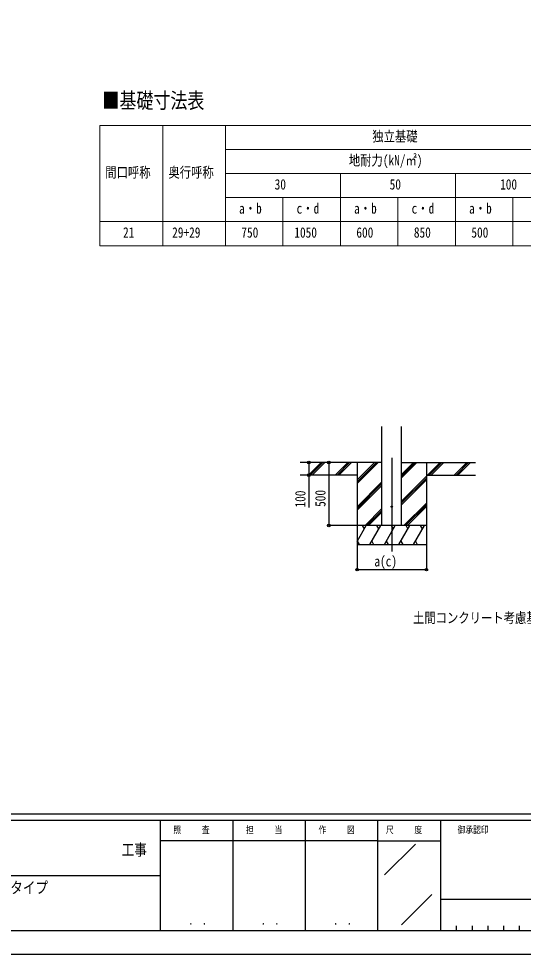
# Model space of a CAD drawing. Units: millimetres, scale not verified. Extents: x -10512 to 10512, y -7425 to 7425.
# Drawn here: x 2114 to 6119, y -7425 to 0 of the extents above; entities that cross this region are included whole.
import ezdxf
from ezdxf.enums import TextEntityAlignment as Align

# ---------------------------------------------------------------- set-up
doc = ezdxf.new("R2010")
doc.units = ezdxf.units.MM
doc.header["$LTSCALE"] = 30
doc.layers.add('0-1_TABLE1', color=7, linetype='Continuous', lineweight=18)
for name, color, linetype in [('0-2_USER1', 3, 'Continuous'), ('0-3_YKK_12', 2, 'Continuous'), ('0-4_YKK_13', 4, 'Continuous'), ('0-5_YKK_A1', 4, 'Continuous'), ('0-6_YKK_D', 6, 'Continuous'), ('0-7_YKK_ZWAK', 7, 'Continuous')]:
    doc.layers.add(name, color=color, linetype=linetype)
doc.styles.add('ＭＳ ゴシック', font='')
doc.styles.get('ＭＳ ゴシック').set_extended_font_data('MS Gothic')

msp = doc.modelspace()

# ---------------------------------------------------------------- linework, layer by layer
at = {"layer": '0-1_TABLE1'}
for p, q in [((2758.78, -847.08), (9232.78, -847.08)), ((2758.78, -847.08), (2758.78, -1801.58)), ((3256.78, -847.08), (3256.78, -1801.58)), ((3754.78, -847.08), (3754.78, -1801.58)), ((3754.78, -1037.98), (9232.78, -1037.98)), ((3754.78, -1228.88), (9232.78, -1228.88)), ((4667.78, -1228.88), (4667.78, -1801.58)), ((5580.78, -1228.88), (5580.78, -1801.58)), ((3754.78, -1419.78), (9232.78, -1419.78)), ((4211.28, -1419.78), (4211.28, -1801.58)), ((5124.28, -1419.78), (5124.28, -1801.58)), ((6037.28, -1419.78), (6037.28, -1801.58)), ((2758.78, -1610.68), (9232.78, -1610.68)), ((2758.78, -1801.58), (9232.78, -1801.58))]:
    msp.add_line(p, q, dxfattribs=at)
at = {"layer": '0-3_YKK_12'}
msp.add_line((5074.84, -3484.07), (5074.84, -4227.39), dxfattribs=at)
at = {"layer": '0-4_YKK_13'}
msp.add_circle((5074.84, -3872.31), 5, dxfattribs=at)
at = {"layer": '0-5_YKK_A1'}
for p, q in [((4997.09, -4022.31), (4997.09, -3236.95)), ((5152.59, -4022.31), (5152.59, -3236.95)), ((4997.09, -3522.31), (4348.89, -3522.31)), ((4415.58, -3620.9), (4514.18, -3522.31)), ((4428.32, -3622.31), (4528.32, -3522.31)), ((4442.46, -3622.31), (4542.46, -3522.31)), ((4627.71, -3620.9), (4726.31, -3522.31)), ((4640.45, -3622.31), (4740.45, -3522.31)), ((4654.59, -3622.31), (4754.59, -3522.31)), ((4799.84, -3522.31), (4799.84, -4172.31)), ((4799.84, -3689.19), (4966.72, -3522.31)), ((4799.84, -3675.04), (4952.58, -3522.31)), ((4799.84, -3660.9), (4938.44, -3522.31)), ((5152.59, -3644.8), (5275.09, -3522.31)), ((5152.59, -3630.66), (5260.95, -3522.31)), ((5152.59, -3616.52), (5246.81, -3522.31)), ((5152.59, -3522.31), (5740.46, -3522.31)), ((5349.84, -3522.31), (5349.84, -4172.31)), ((5358.94, -3622.31), (5458.94, -3522.31)), ((5373.08, -3622.31), (5473.08, -3522.31)), ((5387.22, -3622.31), (5487.22, -3522.31)), ((5571.07, -3622.31), (5671.07, -3522.31)), ((5585.21, -3622.31), (5685.21, -3522.31)), ((5599.36, -3622.31), (5699.36, -3522.31)), ((4799.84, -3622.31), (4348.89, -3622.31)), ((5152.59, -3828.65), (5349.84, -3631.4)), ((5349.84, -3622.31), (5740.46, -3622.31)), ((4799.84, -3873.03), (4997.09, -3675.78)), ((4799.84, -3887.17), (4997.09, -3689.93)), ((4799.84, -3901.32), (4997.09, -3704.07)), ((5152.59, -3842.79), (5349.84, -3645.54)), ((5152.59, -3856.94), (5349.84, -3659.69)), ((5171.07, -4022.31), (5349.84, -3843.53)), ((5185.21, -4022.31), (5349.84, -3857.67)), ((4862.7, -4022.31), (4997.09, -3887.92)), ((4876.84, -4022.31), (4997.09, -3902.06)), ((4890.99, -4022.31), (4997.09, -3916.2)), ((5199.35, -4022.31), (5349.84, -3871.82)), ((5349.84, -4022.31), (4799.84, -4022.31)), ((4799.84, -4147.76), (4872.27, -4022.31)), ((4857.27, -4048.29), (4842.27, -4022.31)), ((4901.14, -4172.31), (4987.74, -4022.31)), ((4972.74, -4048.29), (4957.74, -4022.31)), ((5016.61, -4172.31), (5103.21, -4022.31)), ((5088.21, -4048.29), (5073.21, -4022.31)), ((5132.08, -4172.31), (5218.68, -4022.31)), ((5203.68, -4048.29), (5188.68, -4022.31)), ((5247.55, -4172.31), (5334.15, -4022.31)), ((5319.15, -4048.29), (5304.15, -4022.31)), ((4800.67, -4146.33), (4815.67, -4172.3)), ((4916.14, -4146.33), (4931.14, -4172.31)), ((5031.61, -4146.33), (5046.61, -4172.31)), ((5147.08, -4146.32), (5162.08, -4172.31)), ((5262.55, -4146.33), (5277.55, -4172.31)), ((4799.84, -4172.31), (5349.84, -4172.31))]:
    msp.add_line(p, q, dxfattribs=at)
at = {"layer": '0-6_YKK_D'}
for p, q in [((4574.78, -3522.31), (4574.78, -4022.31)), ((4798.84, -4022.31), (4573.78, -4022.31)), ((4799.84, -4172.31), (4799.84, -4373.31)), ((5349.84, -4172.31), (5349.84, -4373.31)), ((4799.84, -4372.31), (5349.84, -4372.31))]:
    msp.add_line(p, q, dxfattribs=at)
msp.add_lwpolyline([(4415.51, -3522.31), (4415.51, -3622.31), (4415.51, -3879.91)], dxfattribs=at)
for centre in [(4415.51, -3522.31), (4574.78, -3522.31), (4415.51, -3622.31), (4574.78, -4022.31), (4799.84, -4372.31), (5349.84, -4372.31)]:
    msp.add_circle(centre, 10.62, dxfattribs=at)
at = {"layer": '0-7_YKK_ZWAK'}
for p, q in [((9737.55, -6312.5), (-9762.45, -6312.5)), ((3237.55, -6362.5), (-12.45, -6362.5)), ((3812.55, -6362.5), (3812.55, -7237.5)), ((4387.55, -6362.5), (4387.55, -7237.5)), ((4962.55, -6362.5), (4962.55, -7237.5)), ((5462.55, -6362.5), (4962.55, -6362.5)), ((8043.8, -6362.5), (5462.55, -6362.5)), ((5462.55, -6362.5), (5462.55, -7237.5)), ((4962.55, -6525), (3237.55, -6525)), ((4962.55, -6525), (5462.55, -6525)), ((5017.76, -6795.73), (5262.59, -6550.9)), ((-12.45, -6800), (3237.55, -6800)), ((5151.68, -7189.97), (5392.23, -6949.42)), ((5462.55, -6987.5), (8043.8, -6987.5)), ((5587.55, -7200), (5587.55, -7237.5)), ((5712.55, -7200), (5712.55, -7237.5)), ((5837.55, -7200), (5837.55, -7237.5)), ((5962.55, -7200), (5962.55, -7237.5)), ((6087.55, -7200), (6087.55, -7237.5)), ((-12.45, -7237.5), (3237.55, -7237.5)), ((3237.55, -7237.5), (4962.55, -7237.5)), ((4962.55, -7237.5), (5462.55, -7237.5)), ((5462.55, -7237.5), (8043.8, -7237.5))]:
    msp.add_line(p, q, dxfattribs=at)
msp.add_lwpolyline([(-10512.5, -7425), (10512.5, -7425), (10512.5, 7425), (-10512.5, 7425)], close=True, dxfattribs=at)
msp.add_lwpolyline([(4962.55, -6362.5), (3237.55, -6362.5), (3237.55, -7237.5)], dxfattribs=at)

# ---------------------------------------------------------------- texts
at = {"layer": '0-1_TABLE1', "style": 'ＭＳ ゴシック', "width": 0.8}
for s, p in [('独立基礎', (4920.28, -998.78)), ('地耐力(kN/㎡)', (4734.28, -1189.68)), ('間口呼称', (2800.78, -1285.13)), ('奥行呼称', (3301.78, -1285.13)), ('30', (4145.28, -1380.58)), ('50', (5058.28, -1380.58)), ('100', (5935.28, -1380.58)), ('a・b', (3863.03, -1571.48)), ('c・d', (4319.53, -1571.48)), ('a・b', (4776.03, -1571.48)), ('c・d', (5232.53, -1571.48)), ('a・b', (5689.03, -1571.48)), ('21', (2941.78, -1762.38)), ('29+29', (3331.78, -1762.38)), ('750', (3881.03, -1762.38)), ('1050', (4301.53, -1762.38)), ('600', (4794.03, -1762.38)), ('850', (5250.53, -1762.38)), ('500', (5707.03, -1762.38))]:
    msp.add_text(s, height=82.48, dxfattribs=at).set_placement(p, align=Align.BOTTOM_LEFT)
at = {"layer": '0-2_USER1', "style": 'ＭＳ ゴシック', "width": 0.8}
for s, height, p in [('■基礎寸法表', 123.7, (2777.94, -748.26)), ('土間コンクリート考慮基礎の場合', 82.48, (5243.45, -4820.58)), ('サイクルポート エフォルテ 1500タイプ', 91.64, (547.45, -6969.36))]:
    msp.add_text(s, height=height, dxfattribs=at).set_placement(p, align=Align.BOTTOM_LEFT)
at = {"layer": '0-6_YKK_D', "style": 'ＭＳ ゴシック', "width": 0.8}
for s, p in [('100', (4414.71, -3879.11)), ('500', (4573.98, -3874.31))]:
    msp.add_text(s, height=82.48, rotation=90, dxfattribs=at).set_placement(p, align=Align.BOTTOM_LEFT)
msp.add_text('a(c)', height=82.48, dxfattribs=at).set_placement((4936.84, -4371.51), align=Align.BOTTOM_LEFT)
at = {"layer": '0-7_YKK_ZWAK', "style": 'ＭＳ ゴシック', "width": 0.8}
for s, height, p in [('照     査', 54.99, (3341.05, -6481.25)), ('担     当', 54.99, (3918.05, -6481.25)), ('作     図', 54.99, (4493.05, -6481.25)), ('尺     度', 54.99, (5028.55, -6481.25)), ('御承認印', 54.99, (5597.85, -6481.25)), ('工事', 91.64, (2930.83, -6668.66)), ('． ．', 64.79, (3462.5, -7210.88)), ('． ．', 64.79, (4037.5, -7210.88)), ('． ．', 64.79, (4612.5, -7210.88))]:
    msp.add_text(s, height=height, dxfattribs=at).set_placement(p, align=Align.BOTTOM_LEFT)

doc.saveas('drawing.dxf')
